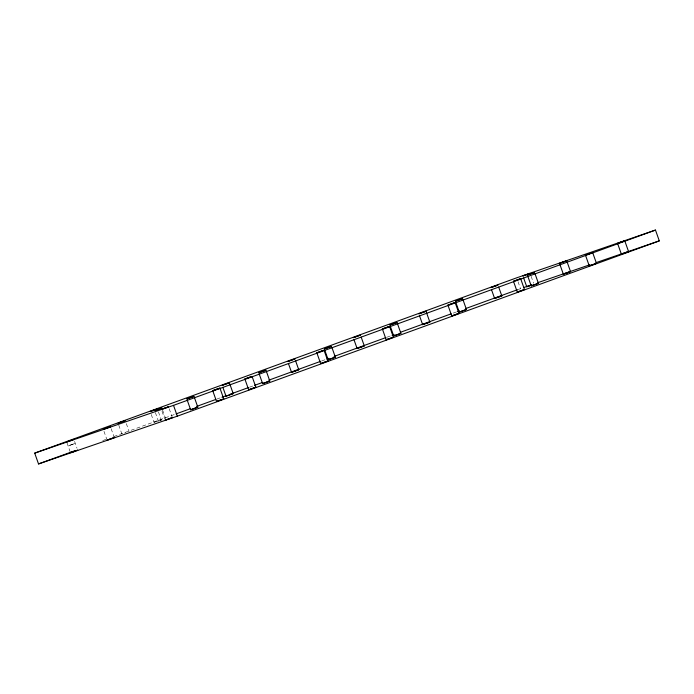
<?xml version="1.0" encoding="UTF-8"?>
<svg xmlns="http://www.w3.org/2000/svg" width="694" height="694" viewBox="0 0 694 694"><rect width="100%" height="100%" fill="white"/><g stroke="black" fill="none" stroke-linecap="round" stroke-linejoin="round"><path stroke-width="0.52" stroke-dasharray="3.47 2.6" d="M151.249 414.474L154.033 422.334L157.668 421.015M158.449 411.924L161.234 419.783L158.536 420.772M102.721 440.586L105.774 439.476M113.929 436.509L175.062 414.275M216.84 399.076L220.918 397.593M249.45 387.217L253.518 385.734M321.79 360.906L324.844 359.796M387 337.189L391.078 335.705M453.234 313.098L456.288 311.988M517.429 289.745L522.521 287.932M160.331 420.755L161.199 420.443M124.599 433.03L125.536 432.7M71.716 444.594L75.282 443.362L68.081 445.912L71.647 444.689M157.599 421.111L154.033 422.334M158.596 420.685L161.234 419.783M160.271 420.833L161.138 420.529M531.162 276.359L533.599 283.239M518.045 281.755L520.483 288.635M169.215 408.766L172.346 417.606M162.57 410.041L165.701 418.881M162.006 411.316L164.79 419.176M155.369 412.592L158.501 421.432M126.325 423.609L129.101 431.468M118.769 425.179L121.901 434.019M111.161 428.736L114.293 437.576M103.961 431.286L107.093 440.126M74.579 441.367L77.008 448.229M67.023 442.911L70.493 452.722"/><path stroke-width="1.04" d="M221.985 399.501L216.545 401.453L212.72 390.653L216.355 389.325M216.545 401.453L223.754 398.903L219.929 388.102L216.294 389.421M244.852 378.959L252.061 376.408L255.886 387.217L248.678 389.768L244.852 378.959L248.417 377.736M316.828 352.786L324.029 350.236L327.854 361.036L320.654 363.587L316.828 352.786L320.394 351.554M187.146 399.918L190.624 409.746L195.135 408.185L197.833 407.196L194.355 397.367M393.403 337.197L386.194 339.748L382.368 328.939L389.577 326.388L393.403 337.197L389.768 338.525M389.577 326.388L382.368 328.939M222.869 387.313L226.001 396.161L233.21 393.611L229.731 383.782M233.21 393.611L226.001 396.161M259.122 373.736L262.601 383.565L267.103 382.004L269.801 381.015L266.322 371.186M447.916 305.1L455.125 302.549L458.951 313.358L456.244 314.347L451.742 315.909L447.916 305.1L455.125 302.549M288.418 363.474L291.549 372.314L296.052 370.752L298.758 369.763L295.627 360.923M324.671 349.897L328.149 359.726L335.349 357.176L331.871 347.347M513.465 281.261L520.665 278.71L524.49 289.519L520.856 290.838L517.29 292.07L513.465 281.261L520.665 278.71M335.349 357.176L328.149 359.726M320.654 363.587L327.854 361.036M353.966 339.635L357.098 348.475L361.6 346.913L364.298 345.924L361.166 337.084M390.21 326.059L393.689 335.879L398.2 334.326L400.898 333.328L397.419 323.508M585.432 255.08L592.641 252.529L596.467 263.338L592.832 264.657L589.258 265.889L585.432 255.08L592.641 252.529M386.194 339.748L389.828 338.429M419.514 315.796L422.646 324.636L426.281 323.309M426.368 312.257L429.846 322.085L426.211 323.404M625.121 241.824L628.599 251.653L621.39 254.204L617.565 243.394L621.199 242.076M455.758 302.22L459.237 312.04L463.739 310.478L466.446 309.489L462.967 299.669M491.482 289.615L494.614 298.455L498.249 297.136M498.691 287.064L501.823 295.904L498.179 297.223M523.614 277.93L526.746 286.769L531.248 285.208M527.735 276.038L531.214 285.859L535.716 284.306L538.414 283.308L534.935 273.488M517.29 292.07L524.49 289.519M559.858 264.353L563.346 274.173L566.981 272.855M567.067 261.803L570.546 271.623L566.911 272.95M589.258 265.889L596.467 263.338M621.39 254.204L628.599 251.653M108.169 439.718L107.093 440.126L114.293 437.576L108.915 439.449M165.64 419.957L166.968 419.48M34.7 453.13L516.657 277.826L655.474 230.061L659.3 240.87L177.343 416.174L38.526 463.939L34.7 453.13L173.517 405.365L655.474 230.061M38.526 463.939L75.212 450.597M176.085 413.902L190.347 408.714M196.463 406.493L215.825 399.449M221.933 397.228L227.033 395.372M230.087 394.261L248.426 387.59M254.542 385.37L262.696 382.403M268.804 380.173L320.775 361.279M326.883 359.05L328.921 358.312M334.022 356.456L385.985 337.553M392.101 335.332L394.131 334.595M400.247 332.365L451.195 313.835M457.311 311.615L459.35 310.869M465.457 308.648L517.429 289.745M74.995 451.161L75.863 450.848M494.423 286.327L490.788 287.646L497.988 285.095L494.354 286.422M621.139 242.163L624.774 240.844L617.565 243.394M74.128 451.404L70.493 452.722L74.058 451.49M167.844 419.167L172.346 417.606L171.314 417.944M356.907 336.347L360.472 335.115L353.272 337.666L356.837 336.443M327.958 347.599L331.524 346.367L324.324 348.917L327.889 347.685M320.463 351.459L324.029 350.236M121.71 421.891L125.276 420.668L118.075 423.219L121.641 421.987M248.487 377.64L252.061 376.408M531.309 285.121L526.746 286.769M462.872 310.721L466.446 309.489M462.811 310.817L459.237 312.04M295.184 370.995L296.98 370.362M295.115 371.09L291.549 372.314M455.377 314.582L458.951 313.358M455.316 314.677L451.742 315.909M266.236 382.247L269.801 381.015M266.166 382.333L262.601 383.565M194.259 408.419L197.833 407.196M194.199 408.514L190.624 409.746M167.775 419.254L170.568 418.204M75.056 451.074L75.924 450.77M166.916 419.558L165.606 420.009M523.545 287.585L531.708 284.774M537.833 282.666L589.891 264.752M596.016 262.644L659.3 240.87M297.726 370.11L298.758 369.763M222.722 399.25L223.754 398.903M570.546 271.623L563.346 274.173M538.414 283.308L531.214 285.859M501.823 295.904L494.614 298.455M429.846 322.085L422.646 324.636M400.898 333.328L393.689 335.879M364.298 345.924L357.098 348.475M219.929 388.102L212.72 390.653M255.886 387.217L248.678 389.768M173.517 405.365L177.343 416.174M66.797 441.861L73.868 439.363L66.797 441.861M103.397 429.265L110.467 426.775L103.397 429.265M150.338 411.473L157.408 408.983L150.338 411.473M154.805 410.57L161.876 408.072L154.805 410.57M161.442 409.295L168.521 406.797L161.442 409.295M186.929 398.877L194.008 396.387L186.929 398.877M222.306 385.291L229.384 382.802L222.306 385.291M258.905 372.704L265.976 370.206L258.905 372.704M77.693 450.172L76.618 450.579L77.693 450.172M287.854 361.453L294.924 358.963L287.854 361.453M389.993 325.018L397.072 322.528L389.993 325.018M418.95 313.775L426.021 311.276L418.95 313.775M455.542 301.179L462.62 298.68L455.542 301.179M523.05 275.908L530.121 273.41L523.05 275.908M527.518 274.998L534.588 272.508L527.518 274.998M559.642 263.312L566.72 260.823L559.642 263.312"/></g></svg>
